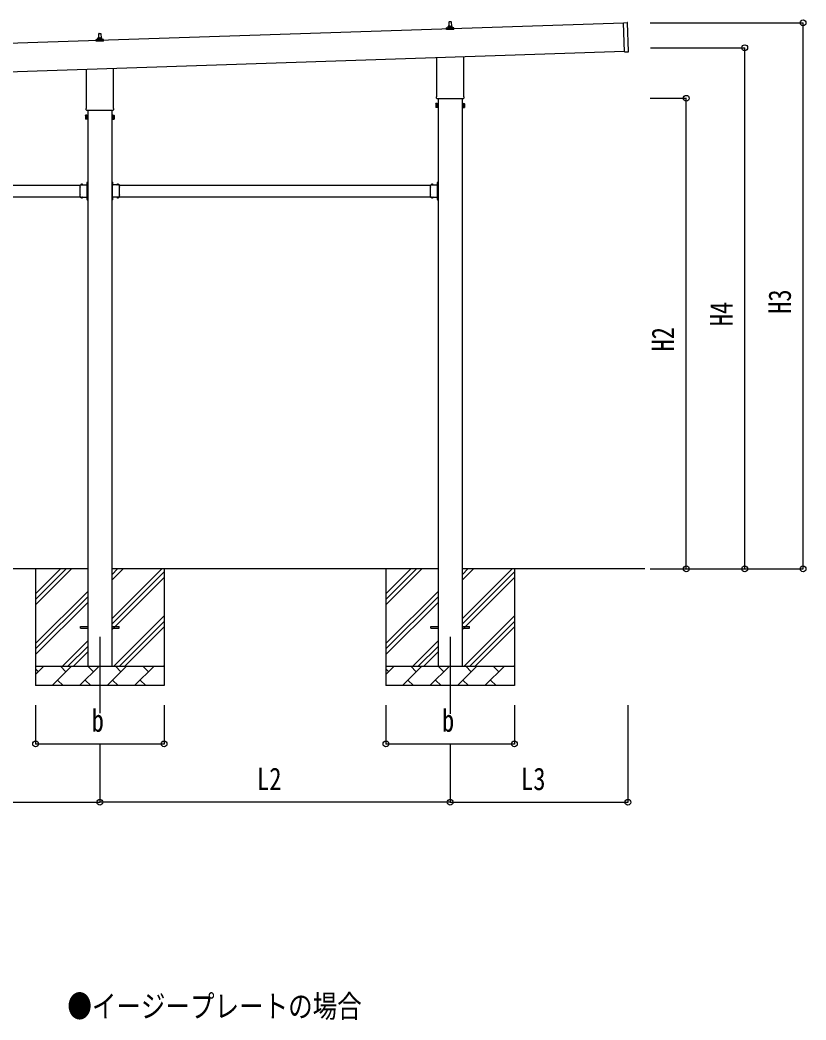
# Model space of a CAD drawing. Units: millimetres, scale not verified. Extents: x -14718 to 14718, y -10395 to 10395.
# Drawn here: x -2139 to 1900, y -4761 to 381 of the extents above; entities that cross this region are included whole.
import ezdxf
from ezdxf.enums import TextEntityAlignment as Align

# ---------------------------------------------------------------- set-up
doc = ezdxf.new("R2010")
doc.units = ezdxf.units.MM
doc.header["$LTSCALE"] = 40
for name, color, linetype in [('0-2_USER1', 3, 'Continuous'), ('0-4_YKK_12', 2, 'Continuous'), ('0-5_YKK_13', 4, 'Continuous'), ('0-6_YKK_A1', 4, 'Continuous'), ('0-7_YKK_D', 6, 'Continuous')]:
    doc.layers.add(name, color=color, linetype=linetype)
doc.styles.add('ＭＳ ゴシック', font='')
doc.styles.get('ＭＳ ゴシック').set_extended_font_data('MS Gothic')

msp = doc.modelspace()

# ---------------------------------------------------------------- linework, layer by layer
at = {"layer": '0-4_YKK_12'}
for p, q in [((-1728.43, -2791.5), (-1728.43, -3183.19)), ((71.57, -2791.5), (71.57, -3186.5))]:
    msp.add_line(p, q, dxfattribs=at)
at = {"layer": '0-5_YKK_13'}
for p, q in [((65.57, 347.76), (66.3, 371.29)), ((67.3, 372.26), (75.84, 372.26)), ((76.84, 371.29), (77.57, 347.76)), ((962.37, 366.8), (981.36, 367.44)), ((967.37, 216.89), (962.37, 366.8)), ((987.32, 218.55), (982.39, 366.47)), ((-1734.43, 287.76), (-1733.7, 311.29)), ((-1732.7, 312.26), (-1724.16, 312.26)), ((-1723.16, 311.29), (-1722.43, 287.76)), ((53.32, 332.26), (53.32, 339.97)), ((89.82, 332.26), (53.32, 332.26)), ((53.7, 340.76), (89.44, 340.76)), ((54.08, 340.95), (60.8, 342.58)), ((61.19, 342.76), (81.95, 342.76)), ((61.57, 343.55), (61.57, 347.76)), ((62.57, 347.76), (80.57, 347.76)), ((81.57, 343.55), (81.57, 347.76)), ((89.05, 340.95), (82.33, 342.58)), ((89.82, 332.26), (89.82, 339.97)), ((-1746.68, 272.26), (-1746.68, 279.97)), ((-1710.18, 272.26), (-1746.68, 272.26)), ((-1746.3, 280.76), (-1710.56, 280.76)), ((-1745.92, 280.95), (-1739.2, 282.58)), ((-1738.81, 282.76), (-1718.05, 282.76)), ((-1738.43, 283.55), (-1738.43, 287.76)), ((-1737.43, 287.76), (-1719.43, 287.76)), ((-1718.43, 283.55), (-1718.43, 287.76)), ((-1710.95, 280.95), (-1717.67, 282.58)), ((-1710.18, 272.26), (-1710.18, 279.97)), ((967.37, 216.89), (986.36, 217.52)), ((3.27, -11.73), (3.27, 187.78)), ((139.87, 192.34), (139.87, -11.73)), ((-1796.73, -71.73), (-1796.73, 127.78)), ((-1660.13, 132.34), (-1660.13, -71.73)), ((-2.43, -50), (-1.67, -48.69)), ((-2.43, -50), (-2.43, -67)), ((1.57, -20.5), (1.57, -15)), ((139.51, -24), (3.63, -24)), ((141.57, -15), (141.57, -20.5)), ((145.57, -50), (144.81, -48.69)), ((145.57, -50), (145.57, -67)), ((-1798.43, -80.5), (-1798.43, -75)), ((-1660.49, -84), (-1796.37, -84)), ((-1658.43, -75), (-1658.43, -80.5)), ((-2.43, -67), (-1.67, -68.31)), ((4.57, -53.59), (-1.67, -53.59)), ((4.57, -63.41), (-1.67, -63.41)), ((4.57, -68.31), (-1.67, -68.31)), ((7.07, -67.7), (4.57, -67.7)), ((136.07, -67.7), (138.57, -67.7)), ((138.57, -53.59), (144.81, -53.59)), ((138.57, -63.41), (144.81, -63.41)), ((138.57, -68.31), (144.81, -68.31)), ((145.57, -67), (144.81, -68.31)), ((-1802.43, -110), (-1801.67, -108.69)), ((-1802.43, -110), (-1802.43, -127)), ((-1802.43, -127), (-1801.67, -128.31)), ((-1795.43, -113.59), (-1801.67, -113.59)), ((-1795.43, -123.41), (-1801.67, -123.41)), ((-1795.43, -128.31), (-1801.67, -128.31)), ((-1792.93, -127.7), (-1795.43, -127.7)), ((-1663.93, -127.7), (-1661.43, -127.7)), ((-1661.43, -113.59), (-1655.19, -113.59)), ((-1661.43, -123.41), (-1655.19, -123.41)), ((-1661.43, -128.31), (-1655.19, -128.31)), ((-1654.43, -110), (-1655.19, -108.69)), ((-1654.43, -127), (-1655.19, -128.31)), ((-1654.43, -110), (-1654.43, -127)), ((-1796.63, -458.5), (-1790.93, -458.5)), ((-1792.53, -457.37), (-1795.19, -456.05)), ((-1792.53, -459.63), (-1795.19, -460.95)), ((-1793.39, -453.77), (-1793.23, -453.77)), ((-1792.53, -451), (-1790.93, -451)), ((-1792.53, -467.96), (-1792.53, -451)), ((-1792.53, -454.47), (-1792.53, -462.54)), ((-1790.93, -455.5), (-1792.53, -455.5)), ((-1792.53, -456.5), (-1790.93, -456.5)), ((-1792.53, -460.5), (-1790.93, -460.5)), ((-1790.93, -461.5), (-1792.53, -461.5)), ((-1664.33, -451), (-1665.93, -451)), ((-1665.93, -455.5), (-1664.33, -455.5)), ((-1664.33, -456.5), (-1665.93, -456.5)), ((-1660.23, -458.5), (-1665.93, -458.5)), ((-1664.33, -460.5), (-1665.93, -460.5)), ((-1665.93, -461.5), (-1664.33, -461.5)), ((-1664.33, -467.96), (-1664.33, -451)), ((-1664.33, -454.47), (-1664.33, -462.54)), ((-1664.33, -457.37), (-1661.67, -456.05)), ((-1664.33, -459.63), (-1661.67, -460.95)), ((-1663.47, -453.77), (-1663.63, -453.77)), ((3.37, -458.5), (9.07, -458.5)), ((7.47, -457.37), (4.81, -456.05)), ((7.47, -459.63), (4.81, -460.95)), ((6.61, -453.77), (6.77, -453.77)), ((7.47, -451), (9.07, -451)), ((7.47, -467.96), (7.47, -451)), ((7.47, -454.47), (7.47, -462.54)), ((9.07, -455.5), (7.47, -455.5)), ((7.47, -456.5), (9.07, -456.5)), ((7.47, -460.5), (9.07, -460.5)), ((9.07, -461.5), (7.47, -461.5)), ((-1828.93, -476.79), (-1828.93, -466.4)), ((-1828.93, -466.4), (-1792.53, -466.4)), ((-1828.93, -518.79), (-1828.93, -478.21)), ((-1825.67, -465.54), (-1825.67, -465.7)), ((-1824.97, -466.4), (-1816.9, -466.4)), ((-1822.06, -466.4), (-1823.38, -463.74)), ((-1819.81, -466.4), (-1818.48, -463.74)), ((-1816.2, -465.54), (-1816.2, -465.7)), ((-1792.93, -468), (-1795.93, -468)), ((-1793.39, -463.24), (-1793.23, -463.24)), ((-1792.93, -476.79), (-1792.93, -470)), ((-1792.93, -518.79), (-1792.93, -478.21)), ((-1627.93, -466.4), (-1664.33, -466.4)), ((-1663.93, -468), (-1660.93, -468)), ((-1663.93, -476.79), (-1663.93, -470)), ((-1663.93, -518.79), (-1663.93, -478.21)), ((-1663.47, -463.24), (-1663.63, -463.24)), ((-1640.67, -465.54), (-1640.67, -465.7)), ((-1631.9, -466.4), (-1639.97, -466.4)), ((-1637.06, -466.4), (-1638.38, -463.74)), ((-1634.81, -466.4), (-1633.48, -463.74)), ((-1631.2, -465.54), (-1631.2, -465.7)), ((-1627.93, -476.79), (-1627.93, -466.4)), ((-1627.93, -518.79), (-1627.93, -478.21)), ((-28.93, -476.79), (-28.93, -466.4)), ((-28.93, -466.4), (7.47, -466.4)), ((-28.93, -518.79), (-28.93, -478.21)), ((-25.67, -465.54), (-25.67, -465.7)), ((-24.97, -466.4), (-16.9, -466.4)), ((-22.06, -466.4), (-23.38, -463.74)), ((-19.81, -466.4), (-18.48, -463.74)), ((-16.2, -465.54), (-16.2, -465.7)), ((7.07, -468), (4.07, -468)), ((6.61, -463.24), (6.77, -463.24)), ((7.07, -476.79), (7.07, -470)), ((7.07, -518.79), (7.07, -478.21)), ((-1828.93, -530.6), (-1828.93, -520.21)), ((-1828.93, -530.6), (-1792.53, -530.6)), ((-1825.67, -531.46), (-1825.67, -531.3)), ((-1824.97, -530.6), (-1816.9, -530.6)), ((-1822.06, -530.6), (-1823.38, -533.26)), ((-1819.81, -530.6), (-1818.48, -533.26)), ((-1816.2, -531.46), (-1816.2, -531.3)), ((-1795.93, -529), (-1792.93, -529)), ((-1792.53, -537.37), (-1795.19, -536.05)), ((-1792.53, -539.63), (-1795.19, -540.95)), ((-1793.39, -533.77), (-1793.23, -533.77)), ((-1793.39, -543.24), (-1793.23, -543.24)), ((-1792.93, -527), (-1792.93, -520.21)), ((-1792.53, -546), (-1792.53, -529.04)), ((-1792.53, -534.47), (-1792.53, -542.54)), ((-1792.53, -536.5), (-1790.93, -536.5)), ((-1792.53, -540.5), (-1790.93, -540.5)), ((-1792.53, -546), (-1790.93, -546)), ((-1664.33, -536.5), (-1665.93, -536.5)), ((-1664.33, -540.5), (-1665.93, -540.5)), ((-1664.33, -546), (-1665.93, -546)), ((-1664.33, -546), (-1664.33, -529.04)), ((-1627.93, -530.6), (-1664.33, -530.6)), ((-1664.33, -534.47), (-1664.33, -542.54)), ((-1664.33, -537.37), (-1661.67, -536.05)), ((-1664.33, -539.63), (-1661.67, -540.95)), ((-1663.93, -527), (-1663.93, -520.21)), ((-1660.93, -529), (-1663.93, -529)), ((-1663.47, -533.77), (-1663.63, -533.77)), ((-1663.47, -543.24), (-1663.63, -543.24)), ((-1640.67, -531.46), (-1640.67, -531.3)), ((-1631.9, -530.6), (-1639.97, -530.6)), ((-1637.06, -530.6), (-1638.38, -533.26)), ((-1634.81, -530.6), (-1633.48, -533.26)), ((-1631.2, -531.46), (-1631.2, -531.3)), ((-1627.93, -530.6), (-1627.93, -520.21)), ((-28.93, -530.6), (-28.93, -520.21)), ((-28.93, -530.6), (7.47, -530.6)), ((-25.67, -531.46), (-25.67, -531.3)), ((-24.97, -530.6), (-16.9, -530.6)), ((-22.06, -530.6), (-23.38, -533.26)), ((-19.81, -530.6), (-18.48, -533.26)), ((-16.2, -531.46), (-16.2, -531.3)), ((4.07, -529), (7.07, -529)), ((7.47, -537.37), (4.81, -536.05)), ((7.47, -539.63), (4.81, -540.95)), ((6.61, -533.77), (6.77, -533.77)), ((6.61, -543.24), (6.77, -543.24)), ((7.07, -527), (7.07, -520.21)), ((7.47, -546), (7.47, -529.04)), ((7.47, -534.47), (7.47, -542.54)), ((7.47, -536.5), (9.07, -536.5)), ((7.47, -540.5), (9.07, -540.5)), ((7.47, -546), (9.07, -546)), ((-1828.43, -2737), (-1790.93, -2737)), ((-1828.43, -2746), (-1828.43, -2737)), ((-1828.43, -2746), (-1790.93, -2746)), ((-1665.93, -2737), (-1628.43, -2737)), ((-1665.93, -2746), (-1628.43, -2746)), ((-1628.43, -2746), (-1628.43, -2737)), ((-28.43, -2737), (9.07, -2737)), ((-28.43, -2746), (-28.43, -2737)), ((-28.43, -2746), (9.07, -2746)), ((134.07, -2737), (171.57, -2737)), ((134.07, -2746), (171.57, -2746)), ((171.57, -2746), (171.57, -2737))]:
    msp.add_line(p, q, dxfattribs=at)
for points in [[(4.57, -68.31), (4.57, -48.69), (-1.67, -48.69)], [(4.57, -67.7), (4.57, -49.3), (7.07, -49.3)], [(138.57, -67.7), (138.57, -49.3), (136.07, -49.3)], [(138.57, -68.31), (138.57, -48.69), (144.81, -48.69)], [(-1795.43, -128.31), (-1795.43, -108.69), (-1801.67, -108.69)], [(-1795.43, -127.7), (-1795.43, -109.3), (-1792.93, -109.3)], [(-1661.43, -127.7), (-1661.43, -109.3), (-1663.93, -109.3)], [(-1661.43, -128.31), (-1661.43, -108.69), (-1655.19, -108.69)], [(-1790.93, -466), (-1790.93, -460), (-1790.93, -457), (-1790.93, -451)], [(-1665.93, -466), (-1665.93, -460), (-1665.93, -457), (-1665.93, -451)], [(9.07, -466), (9.07, -460), (9.07, -457), (9.07, -451)], [(-1792.93, -470), (-1795.93, -470), (-1795.93, -466.4)], [(-1663.93, -470), (-1660.93, -470), (-1660.93, -466.4)], [(7.07, -470), (4.07, -470), (4.07, -466.4)], [(-1792.93, -527), (-1795.93, -527), (-1795.93, -530.6)], [(-1790.93, -546), (-1790.93, -540), (-1790.93, -537), (-1790.93, -531)], [(-1665.93, -546), (-1665.93, -540), (-1665.93, -537), (-1665.93, -531)], [(-1663.93, -527), (-1660.93, -527), (-1660.93, -530.6)], [(7.07, -527), (4.07, -527), (4.07, -530.6)], [(9.07, -546), (9.07, -540), (9.07, -537), (9.07, -531)]]:
    msp.add_lwpolyline(points, dxfattribs=at)
for points in [[(7.07, -69), (7.07, -48), (9.07, -48), (9.07, -69)], [(136.07, -69), (136.07, -48), (134.07, -48), (134.07, -69)], [(-1792.93, -129), (-1792.93, -108), (-1790.93, -108), (-1790.93, -129)], [(-1663.93, -129), (-1663.93, -108), (-1665.93, -108), (-1665.93, -129)]]:
    msp.add_lwpolyline(points, close=True, dxfattribs=at)
for centre, radius, start, end in [((67.3, 371.26), 1, 90, 178.60509), ((75.84, 371.26), 1, 1.39491, 90), ((981.39, 366.44), 1, 1.90915, 91.90915), ((-1732.7, 311.26), 1, 90, 178.60509), ((-1724.16, 311.26), 1, 1.39491, 90), ((54.32, 339.97), 1, 103.62699, 180), ((60.57, 343.55), 1, 283.62699, 0), ((65.65, 347.13), 4.13, 90, 171.17633), ((62.57, 346.76), 1, 90, 180), ((74.9, 347.76), 4.83, 133.60282, 180), ((68.24, 347.76), 4.83, 0, 46.39718), ((77.48, 347.13), 4.13, 8.82367, 90), ((80.57, 346.76), 1, 0, 90), ((82.57, 343.55), 1, 180, 256.37301), ((88.82, 339.97), 1, 0, 76.37301), ((-1745.68, 279.97), 1, 103.62699, 180), ((-1739.43, 283.55), 1, 283.62699, 0), ((-1734.35, 287.13), 4.13, 90, 171.17633), ((-1737.43, 286.76), 1, 90, 180), ((-1725.1, 287.76), 4.83, 133.60282, 180), ((-1731.76, 287.76), 4.83, 0, 46.39718), ((-1722.52, 287.13), 4.13, 8.82367, 90), ((-1719.43, 286.76), 1, 0, 90), ((-1717.43, 283.55), 1, 180, 256.37301), ((-1711.18, 279.97), 1, 0, 76.37301), ((986.32, 218.52), 1, 271.90915, 1.90915), ((1.91, -51.14), 4.34, 145.61575, 214.38425), ((5.57, -15), 4, 125.09963, 180), ((5.57, -20.5), 4, 180, 194.47751), ((5.57, -20.5), 4, 194.47751, 241.04498), ((137.57, -20.5), 4, 298.95502, 345.52249), ((137.57, -15), 4, 0, 54.90037), ((137.57, -20.5), 4, 345.52249, 0), ((141.22, -51.14), 4.34, 325.61575, 34.38425), ((-1794.43, -75), 4, 125.09963, 180), ((-1794.43, -80.5), 4, 180, 194.47751), ((-1794.43, -80.5), 4, 194.47751, 241.04498), ((-1662.43, -80.5), 4, 298.95502, 345.52249), ((-1662.43, -75), 4, 0, 54.90037), ((-1662.43, -80.5), 4, 345.52249, 0), ((13.81, -58.5), 16.24, 162.41205, 197.58795), ((1.91, -65.86), 4.34, 145.61575, 214.38425), ((129.33, -58.5), 16.24, 342.41205, 17.58795), ((141.22, -65.86), 4.34, 325.61575, 34.38425), ((-1798.09, -111.14), 4.34, 145.61575, 214.38425), ((-1786.19, -118.5), 16.24, 162.41205, 197.58795), ((-1798.09, -125.86), 4.34, 145.61575, 214.38425), ((-1658.78, -111.14), 4.34, 325.61575, 34.38425), ((-1670.67, -118.5), 16.24, 342.41205, 17.58795), ((-1658.78, -125.86), 4.34, 325.61575, 34.38425), ((-1788.63, -458.5), 7, 140.87645, 180), ((-1788.63, -458.5), 7, 180, 219.12355), ((-1793.39, -454.63), 0.862, 90, 140.87645), ((-1793.23, -454.47), 0.7, 0, 90), ((-1793.23, -462.54), 0.7, 270, 0), ((-1663.63, -454.47), 0.7, 90, 180), ((-1663.63, -462.54), 0.7, 180, 270), ((-1663.47, -454.63), 0.862, 39.12355, 90), ((-1668.23, -458.5), 7, 0, 39.12355), ((-1668.23, -458.5), 7, 320.87645, 0), ((11.37, -458.5), 7, 140.87645, 180), ((11.37, -458.5), 7, 180, 219.12355), ((6.61, -454.63), 0.862, 90, 140.87645), ((6.77, -454.47), 0.7, 0, 90), ((6.77, -462.54), 0.7, 270, 0), ((-1829.63, -477.5), 1, 314.427, 45.573), ((-1824.97, -465.7), 0.7, 180, 270), ((-1824.8, -465.54), 0.862, 129.12355, 180), ((-1820.93, -470.3), 7, 90, 129.12355), ((-1820.93, -470.3), 7, 50.87645, 90), ((-1816.9, -465.7), 0.7, 270, 0), ((-1817.06, -465.54), 0.862, 0, 50.87645), ((-1793.39, -462.37), 0.862, 219.12355, 270), ((-1792.23, -477.5), 1, 134.427, 225.573), ((-1792.93, -466), 2, 270, 0), ((-1663.93, -466), 2, 180, 270), ((-1664.63, -477.5), 1, 314.427, 45.573), ((-1663.47, -462.37), 0.862, 270, 320.87645), ((-1639.97, -465.7), 0.7, 180, 270), ((-1639.8, -465.54), 0.862, 129.12355, 180), ((-1635.93, -470.3), 7, 90, 129.12355), ((-1635.93, -470.3), 7, 50.87645, 90), ((-1631.9, -465.7), 0.7, 270, 0), ((-1632.06, -465.54), 0.862, 0, 50.87645), ((-1627.23, -477.5), 1, 134.427, 225.573), ((-29.63, -477.5), 1, 314.427, 45.573), ((-24.97, -465.7), 0.7, 180, 270), ((-24.8, -465.54), 0.862, 129.12355, 180), ((-20.93, -470.3), 7, 90, 129.12355), ((-20.93, -470.3), 7, 50.87645, 90), ((-16.9, -465.7), 0.7, 270, 0), ((-17.06, -465.54), 0.862, 0, 50.87645), ((6.61, -462.37), 0.862, 219.12355, 270), ((7.77, -477.5), 1, 134.427, 225.573), ((7.07, -466), 2, 270, 0), ((-1829.63, -519.5), 1, 314.427, 45.573), ((-1824.97, -531.3), 0.7, 90, 180), ((-1824.8, -531.46), 0.862, 180, 230.87645), ((-1820.93, -526.7), 7, 230.87645, 270), ((-1820.93, -526.7), 7, 270, 309.12355), ((-1816.9, -531.3), 0.7, 0, 90), ((-1817.06, -531.46), 0.862, 309.12355, 0), ((-1788.63, -538.5), 7, 140.87645, 180), ((-1788.63, -538.5), 7, 180, 219.12355), ((-1793.39, -534.63), 0.862, 90, 140.87645), ((-1793.39, -542.37), 0.862, 219.12355, 270), ((-1792.23, -519.5), 1, 134.427, 225.573), ((-1793.23, -534.47), 0.7, 0, 90), ((-1793.23, -542.54), 0.7, 270, 0), ((-1792.93, -531), 2, 0, 90), ((-1663.93, -531), 2, 90, 180), ((-1663.63, -534.47), 0.7, 90, 180), ((-1663.63, -542.54), 0.7, 180, 270), ((-1664.63, -519.5), 1, 314.427, 45.573), ((-1663.47, -534.63), 0.862, 39.12355, 90), ((-1663.47, -542.37), 0.862, 270, 320.87645), ((-1668.23, -538.5), 7, 0, 39.12355), ((-1668.23, -538.5), 7, 320.87645, 0), ((-1639.97, -531.3), 0.7, 90, 180), ((-1639.8, -531.46), 0.862, 180, 230.87645), ((-1635.93, -526.7), 7, 230.87645, 270), ((-1635.93, -526.7), 7, 270, 309.12355), ((-1631.9, -531.3), 0.7, 0, 90), ((-1632.06, -531.46), 0.862, 309.12355, 0), ((-1627.23, -519.5), 1, 134.427, 225.573), ((-29.63, -519.5), 1, 314.427, 45.573), ((-24.97, -531.3), 0.7, 90, 180), ((-24.8, -531.46), 0.862, 180, 230.87645), ((-20.93, -526.7), 7, 230.87645, 270), ((-20.93, -526.7), 7, 270, 309.12355), ((-16.9, -531.3), 0.7, 0, 90), ((-17.06, -531.46), 0.862, 309.12355, 0), ((11.37, -538.5), 7, 140.87645, 180), ((11.37, -538.5), 7, 180, 219.12355), ((6.61, -534.63), 0.862, 90, 140.87645), ((6.61, -542.37), 0.862, 219.12355, 270), ((7.77, -519.5), 1, 134.427, 225.573), ((6.77, -534.47), 0.7, 0, 90), ((6.77, -542.54), 0.7, 270, 0), ((7.07, -531), 2, 0, 90)]:
    msp.add_arc(centre, radius, start, end, dxfattribs=at)
at = {"layer": '0-6_YKK_A1'}
for p, q in [((962.44, 364.81), (-4429.57, 185.1)), ((-4424.74, 40.18), (967.27, 219.92)), ((9.07, -24), (9.07, -2941.5)), ((134.07, -2941.5), (134.07, -24)), ((-1790.93, -84), (-1790.93, -2941.5)), ((-1665.93, -2941.5), (-1665.93, -84)), ((-3427.93, -468.5), (-1828.93, -468.5)), ((-1627.93, -468.5), (-28.93, -468.5)), ((-3427.93, -528.5), (-1828.93, -528.5)), ((-1795.93, -528.5), (-1791.43, -528.5)), ((-1660.93, -528.5), (-1665.43, -528.5)), ((-1627.93, -528.5), (-28.93, -528.5)), ((4.07, -528.5), (8.57, -528.5)), ((-1790.93, -2441.5), (-3465.93, -2441.5)), ((-2058.43, -2441.5), (-2058.43, -3041.5)), ((-2058.43, -2626.55), (-1873.38, -2441.5)), ((-2058.43, -2598.27), (-1901.66, -2441.5)), ((-2058.43, -2569.98), (-1929.95, -2441.5)), ((9.07, -2441.5), (-1665.93, -2441.5)), ((-1665.93, -2696.6), (-1410.83, -2441.5)), ((-1665.93, -2498.61), (-1608.82, -2441.5)), ((-1665.93, -2470.32), (-1637.11, -2441.5)), ((-1665.93, -2724.88), (-1398.43, -2457.38)), ((-1398.43, -2441.5), (-1398.43, -3041.5)), ((-258.43, -2441.5), (-258.43, -3041.5)), ((-258.43, -2626.55), (-73.38, -2441.5)), ((-258.43, -2598.27), (-101.66, -2441.5)), ((-258.43, -2569.98), (-129.95, -2441.5)), ((1072.45, -2441.5), (134.07, -2441.5)), ((134.07, -2696.6), (389.17, -2441.5)), ((134.07, -2498.61), (191.18, -2441.5)), ((134.07, -2470.32), (162.89, -2441.5)), ((134.07, -2724.88), (401.57, -2457.38)), ((401.57, -2441.5), (401.57, -3041.5)), ((-1665.93, -2753.17), (-1398.43, -2485.67)), ((134.07, -2753.17), (401.57, -2485.67)), ((-2058.43, -2824.54), (-1790.93, -2557.04)), ((-258.43, -2824.54), (9.07, -2557.04)), ((-2058.43, -2852.82), (-1790.93, -2585.32)), ((-2058.43, -2881.11), (-1790.93, -2613.61)), ((-258.43, -2852.82), (9.07, -2585.32)), ((-258.43, -2881.11), (9.07, -2613.61)), ((-1656.27, -2941.5), (-1398.43, -2683.66)), ((-1627.99, -2941.5), (-1398.43, -2711.94)), ((143.73, -2941.5), (401.57, -2683.66)), ((172.01, -2941.5), (401.57, -2711.94)), ((-1599.7, -2941.5), (-1398.43, -2740.23)), ((200.3, -2941.5), (401.57, -2740.23)), ((-1920.83, -2941.5), (-1790.93, -2811.6)), ((-120.83, -2941.5), (9.07, -2811.6)), ((-1892.55, -2941.5), (-1790.93, -2839.88)), ((-1864.26, -2941.5), (-1790.93, -2868.17)), ((-92.55, -2941.5), (9.07, -2839.88)), ((-64.26, -2941.5), (9.07, -2868.17)), ((-2058.43, -2941.5), (-1398.43, -2941.5)), ((-2058.43, -2984.39), (-2015.54, -2941.5)), ((-2044.09, -2970.05), (-2058.43, -2955.71)), ((-1974.12, -3041.5), (-1874.12, -2941.5)), ((-1902.67, -2970.05), (-1931.22, -2941.5)), ((-1832.69, -3041.5), (-1732.69, -2941.5)), ((-1761.25, -2970.05), (-1789.8, -2941.5)), ((-1691.27, -3041.5), (-1591.27, -2941.5)), ((-1619.83, -2970.05), (-1648.38, -2941.5)), ((-1549.85, -3041.5), (-1449.85, -2941.5)), ((-1478.41, -2970.05), (-1506.96, -2941.5)), ((-1401.71, -2941.5), (-1398.43, -2938.22)), ((-258.43, -2941.5), (401.57, -2941.5)), ((-258.43, -2984.39), (-215.54, -2941.5)), ((-244.09, -2970.05), (-258.43, -2955.71)), ((-174.12, -3041.5), (-74.12, -2941.5)), ((-102.67, -2970.05), (-131.22, -2941.5)), ((-32.69, -3041.5), (67.31, -2941.5)), ((38.75, -2970.05), (10.2, -2941.5)), ((108.73, -3041.5), (208.73, -2941.5)), ((180.17, -2970.05), (151.62, -2941.5)), ((250.15, -3041.5), (350.15, -2941.5)), ((321.59, -2970.05), (293.04, -2941.5)), ((398.29, -2941.5), (401.57, -2938.22)), ((-1945.56, -3012.95), (-1917.01, -3041.5)), ((-1804.14, -3012.95), (-1775.59, -3041.5)), ((-1662.72, -3012.95), (-1634.17, -3041.5)), ((-1521.3, -3012.95), (-1492.75, -3041.5)), ((-145.56, -3012.95), (-117.01, -3041.5)), ((-4.14, -3012.95), (24.41, -3041.5)), ((137.28, -3012.95), (165.83, -3041.5)), ((278.7, -3012.95), (307.25, -3041.5)), ((-1398.43, -3041.5), (-2058.43, -3041.5)), ((401.57, -3041.5), (-258.43, -3041.5))]:
    msp.add_line(p, q, dxfattribs=at)
for points in [[(-1795.93, -468.5), (-1791.43, -468.5), (-1791.43, -528.5)], [(-1660.93, -468.5), (-1665.43, -468.5), (-1665.43, -528.5)], [(4.07, -468.5), (8.57, -468.5), (8.57, -528.5)]]:
    msp.add_lwpolyline(points, dxfattribs=at)
at = {"layer": '0-7_YKK_D'}
for p, q in [((1098.6, 365.95), (1885.75, 365.95)), ((1884.75, -2441.5), (1884.75, 365.95)), ((1100.6, 238.5), (1585.75, 238.5)), ((1584.75, -2441.5), (1584.75, 238.5)), ((1098.6, -21.5), (1285.75, -21.5)), ((1284.75, -2441.5), (1284.75, -21.5)), ((1098.6, -2441.5), (1285.75, -2441.5)), ((1098.6, -2441.5), (1885.75, -2441.5)), ((1099.6, -2441.5), (1585.75, -2441.5)), ((-2058.43, -3141.5), (-2058.43, -3342.5)), ((-1398.43, -3141.5), (-1398.43, -3342.5)), ((-258.43, -3141.5), (-258.43, -3342.5)), ((401.57, -3141.5), (401.57, -3342.5)), ((984.75, -3141.5), (984.75, -3642.5)), ((-2058.43, -3341.5), (-1398.43, -3341.5)), ((-258.43, -3341.5), (401.57, -3341.5)), ((-1728.43, -3342.5), (-1728.43, -3642.5)), ((-1728.43, -3342.5), (-1728.43, -3642.5)), ((71.57, -3342.5), (71.57, -3642.5)), ((71.57, -3342.5), (71.57, -3642.5)), ((-3528.43, -3641.5), (-1728.43, -3641.5)), ((71.57, -3641.5), (-1728.43, -3641.5)), ((71.57, -3641.5), (984.75, -3641.5))]:
    msp.add_line(p, q, dxfattribs=at)
for centre in [(1884.75, 365.95), (1584.75, 238.5), (1284.75, -21.5), (1284.75, -2441.5), (1584.75, -2441.5), (1884.75, -2441.5), (-2058.43, -3341.5), (-1398.43, -3341.5), (-258.43, -3341.5), (401.57, -3341.5), (-1728.43, -3641.5), (-1728.43, -3641.5), (71.57, -3641.5), (71.57, -3641.5), (984.75, -3641.5)]:
    msp.add_circle(centre, 14.88, dxfattribs=at)

# ---------------------------------------------------------------- texts
at = {"layer": '0-2_USER1', "style": 'ＭＳ ゴシック', "width": 0.8}
msp.add_text('●イージープレートの場合', height=115.5, dxfattribs=at).set_placement((-1895.42, -4782.49), align=Align.BOTTOM_LEFT)
at = {"layer": '0-7_YKK_D', "style": 'ＭＳ ゴシック', "width": 0.8}
for s, p in [('H3', (1856.75, -1130.18)), ('H4', (1556.75, -1193.9)), ('H2', (1256.75, -1323.9))]:
    msp.add_text(s, height=115.5, rotation=90, dxfattribs=at).set_placement(p, align=Align.BOTTOM_LEFT)
for s, p in [('b', (-1770.43, -3313.5)), ('b', (29.57, -3313.5)), ('L2', (-920.83, -3613.5)), ('L3', (435.76, -3613.5))]:
    msp.add_text(s, height=115.5, dxfattribs=at).set_placement(p, align=Align.BOTTOM_LEFT)

doc.saveas('drawing.dxf')
